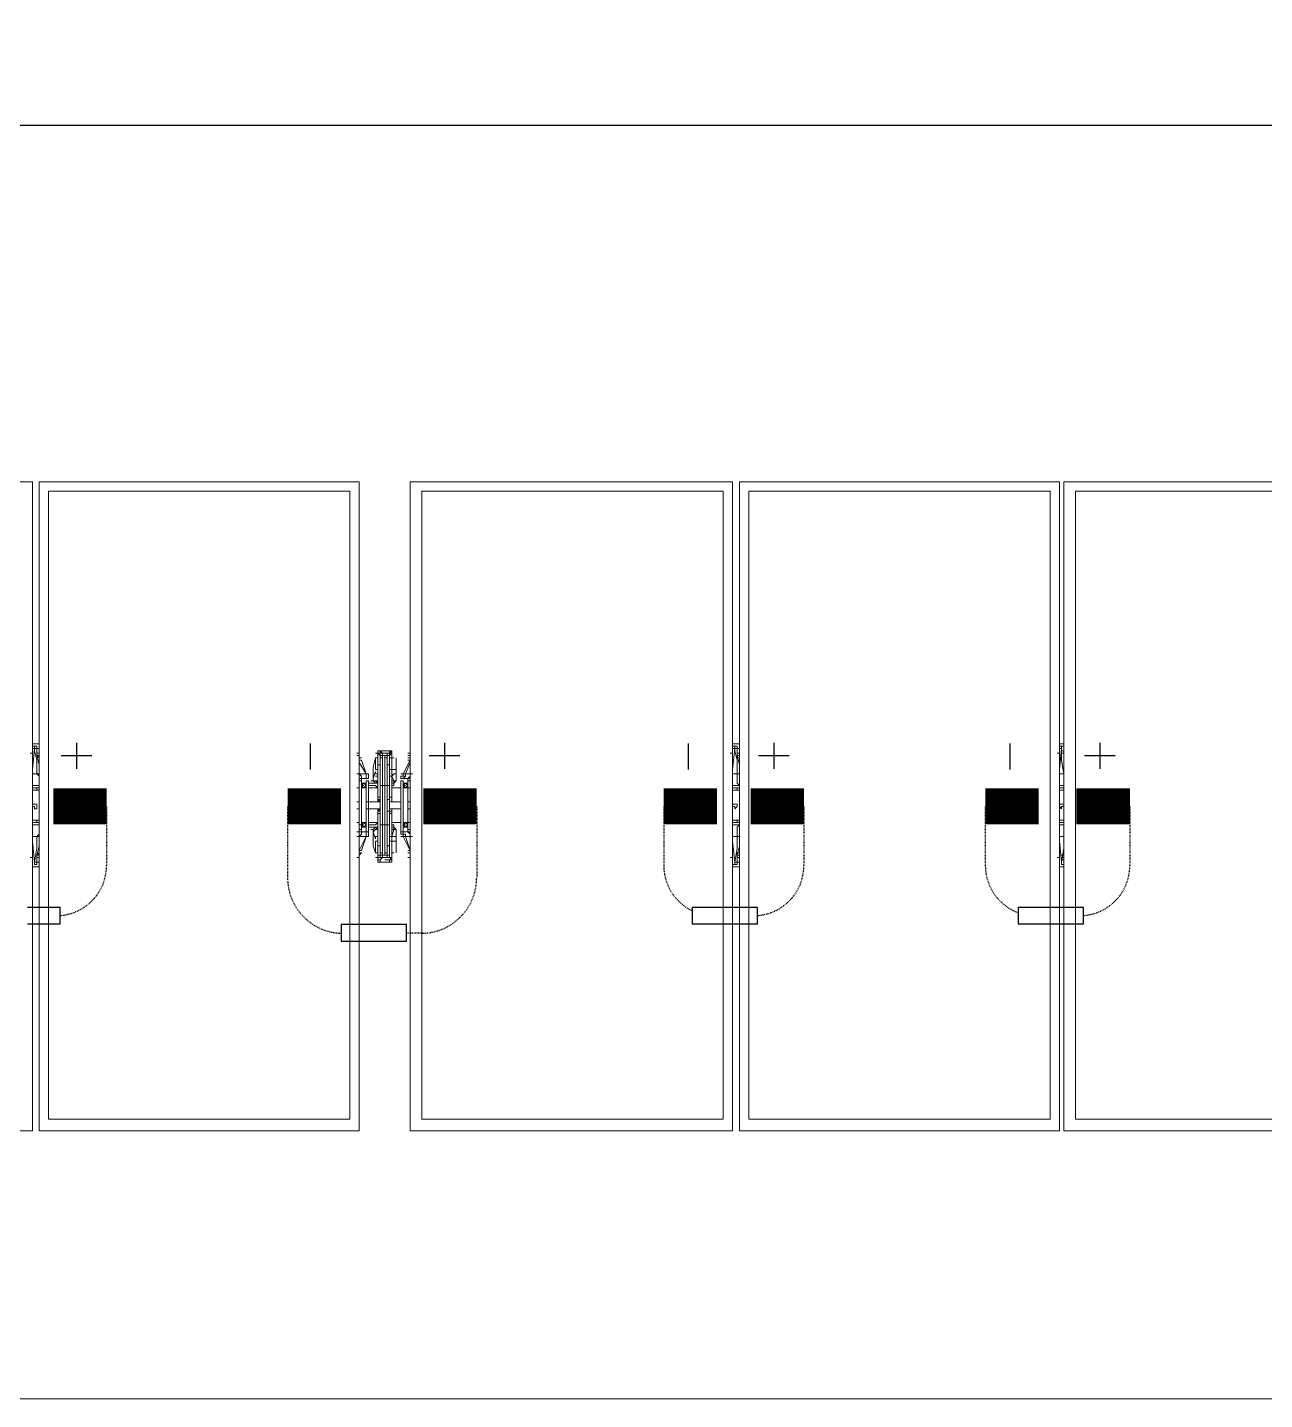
# Model space of a CAD drawing. Header units: feet. Extents: x -9903 to 12307, y -41 to 4121.
# Drawn here: x 3087.7 to 3260.3, y 2500.5 to 2692 of the extents above; entities that cross this region are included whole.
import ezdxf
from ezdxf.lldxf.tags import DXFTag

# ---------------------------------------------------------------- set-up
doc = ezdxf.new("R2010")
doc.units = ezdxf.units.FT
doc.header["$MEASUREMENT"] = 0
doc.linetypes.add('HIDDEN', pattern=[0.375, 0.25, -0.125])
for name, color, linetype in [('E-HARN-COMP', 8, 'Continuous'), ('E-TRNK-CABL-NEG', 6, 'HIDDEN'), ('E-TRUNK-CABLE-POS', 6, 'HIDDEN'), ('G-ANNO-TEXT', 1, 'Continuous'), ('Polarity-Text', 7, 'Continuous'), ('PV-DC-CABL-UG+', 5, 'DC+')]:
    doc.layers.add(name, color=color, linetype=linetype)
doc.styles.add('NEI-A', font='arial.ttf')
tags = doc.linetypes.add('DC+', pattern='A,0.176989,-0.049113,["DC+",NEI-A,S=0.1,R=0,X=0,Y=-0.05],-0.049113,-0.250887,0.176989', length=0.703091).pattern_tags.tags
tags[6] = DXFTag(74, 10)

# ---------------------------------------------------------------- blocks, each defined once
blk = doc.blocks.new('A$Cc93f9aa1')
at = {"lineweight": 5}
for points in [[(3.60319, 0.46665), (3.60319, 0), (3.37153, 0), (3.37153, 0.46665)], [(3.83651, 0.46665), (3.60652, 0.46665), (3.60652, 0), (3.83651, 0)], [(4.07317, 0), (3.84151, 0), (3.84151, 0.46665), (4.07317, 0.46665)], [(4.10983, 0), (4.33982, 0), (4.33982, 0.46665), (4.10983, 0.46665)], [(4.57481, 0.46665), (4.34482, 0.46665), (4.34482, 0), (4.57481, 0)], [(3.59485, 0.45831), (3.37986, 0.45831), (3.37986, 0.00667), (3.59485, 0.00667)], [(3.82984, 0.00667), (3.82984, 0.45831), (3.61319, 0.45831), (3.61319, 0.00667)], [(4.06483, 0.00667), (4.06483, 0.45831), (3.84818, 0.45831), (3.84818, 0.00667)], [(4.1165, 0.45831), (4.33316, 0.45831), (4.33316, 0.00667), (4.1165, 0.00667)], [(4.07317, 0.26666), (4.07317, 0.26999), (4.07317, 0.27499), (4.07317, 0.26999)], [(4.08317, 0.26666), (4.08317, 0.25832), (4.08317, 0.25666), (4.08317, 0.25499), (4.0865, 0.25499), (4.08317, 0.25499), (4.08317, 0.25666), (4.08317, 0.25832), (4.0865, 0.25832), (4.0865, 0.26666), (4.0865, 0.25832), (4.0865, 0.25499), (4.08483, 0.24999), (4.08317, 0.24999), (4.08317, 0.25666), (4.08317, 0.24999), (4.08483, 0.24999), (4.0865, 0.25499), (4.0865, 0.25832), (4.08317, 0.25832)], [(4.08317, 0.26666), (4.08317, 0.24999)], [(4.0865, 0.26666), (4.08483, 0.26666)], [(4.09483, 0.26832), (4.0965, 0.26832), (4.09483, 0.26832), (4.09317, 0.26832), (4.09317, 0.26999), (4.09483, 0.26999), (4.0965, 0.26999), (4.09483, 0.26999), (4.09483, 0.26832), (4.09317, 0.26832), (4.0915, 0.26832), (4.08983, 0.26832), (4.08983, 0.26999), (4.08817, 0.26999), (4.0865, 0.26999), (4.08817, 0.26999), (4.08983, 0.26999), (4.08983, 0.26832), (4.0915, 0.26832), (4.0915, 0.26666), (4.0915, 0.24666), (4.08983, 0.24666), (4.08983, 0.21832), (4.08817, 0.21832), (4.08817, 0.24666), (4.08817, 0.21832), (4.08983, 0.21832), (4.08983, 0.24666), (4.0915, 0.24666), (4.0915, 0.26666), (4.08983, 0.26666), (4.0915, 0.26666), (4.0915, 0.26832), (4.08983, 0.26832), (4.08817, 0.26832), (4.08817, 0.26999), (4.0865, 0.26999), (4.0865, 0.27332), (4.0865, 0.27166), (4.08817, 0.26999), (4.0865, 0.26999), (4.08817, 0.26999), (4.08983, 0.26999), (4.0915, 0.26999), (4.08983, 0.26999), (4.08817, 0.26999), (4.0865, 0.27166), (4.08817, 0.27166), (4.0865, 0.27166), (4.08817, 0.27166), (4.08983, 0.27166), (4.0915, 0.27166), (4.08983, 0.27166), (4.08817, 0.27166), (4.0865, 0.27166), (4.0865, 0.27332), (4.0865, 0.26999), (4.08817, 0.26999), (4.08817, 0.26832), (4.08983, 0.26832), (4.0915, 0.26832), (4.09317, 0.26832), (4.09483, 0.26832), (4.09483, 0.26999), (4.09317, 0.26999), (4.09483, 0.27166), (4.0965, 0.27166), (4.09483, 0.27166), (4.09483, 0.27332), (4.0965, 0.27332), (4.09483, 0.27332), (4.09483, 0.27166), (4.09317, 0.26999), (4.09483, 0.26999), (4.09317, 0.26999), (4.0915, 0.26999), (4.08983, 0.26999), (4.0915, 0.26999), (4.09317, 0.26999), (4.09483, 0.26999), (4.0965, 0.26999), (4.0965, 0.27332), (4.09483, 0.27332), (4.08983, 0.27332), (4.0865, 0.27332), (4.08817, 0.27332), (4.0865, 0.27332), (4.08983, 0.27332), (4.09483, 0.27332), (4.0965, 0.27332), (4.0965, 0.26999), (4.09817, 0.26999), (4.0965, 0.26999), (4.09483, 0.26999), (4.09317, 0.26999), (4.09483, 0.26999), (4.0965, 0.26999), (4.0965, 0.26166), (4.09483, 0.26166), (4.0965, 0.26166), (4.0965, 0.23832), (4.09483, 0.23832), (4.0965, 0.23832), (4.0965, 0.23666), (4.09483, 0.23499), (4.0965, 0.23499), (4.09483, 0.23499), (4.10317, 0.23499), (4.10483, 0.23499), (4.10317, 0.23499), (4.10317, 0.22999), (4.10317, 0.23499), (4.09483, 0.23499), (4.0965, 0.23499), (4.09483, 0.23499), (4.0965, 0.23666), (4.0965, 0.23832), (4.0965, 0.26166), (4.0965, 0.26999), (4.09483, 0.26999), (4.0965, 0.26999), (4.09483, 0.26999), (4.09317, 0.26999), (4.09317, 0.26832)], [(4.0865, 0.23832), (4.08817, 0.23832), (4.0865, 0.23832), (4.0865, 0.26166), (4.0865, 0.26999), (4.0865, 0.26166)], [(4.08983, 0.26832), (4.08983, 0.24666), (4.08817, 0.24666), (4.08817, 0.26832)], [(4.08983, 0.26832), (4.08983, 0.24666), (4.08817, 0.24666), (4.08817, 0.26832)], [(4.09317, 0.21832), (4.09317, 0.24666), (4.09483, 0.24666), (4.09483, 0.26832), (4.09317, 0.26832), (4.09317, 0.24666), (4.0915, 0.24666), (4.0915, 0.21832), (4.09317, 0.21832), (4.09317, 0.19666), (4.0915, 0.19666), (4.08983, 0.19666), (4.0915, 0.19666), (4.09317, 0.19666), (4.09483, 0.19666), (4.09317, 0.19666), (4.09483, 0.19666), (4.09317, 0.19666), (4.09317, 0.21832), (4.0915, 0.21832), (4.0915, 0.24666), (4.09317, 0.24666), (4.09317, 0.26832), (4.09483, 0.26832), (4.09483, 0.24666), (4.09317, 0.24666), (4.09317, 0.21832), (4.09483, 0.21832), (4.09483, 0.24666), (4.09483, 0.21832)], [(4.09483, 0.26666), (4.09317, 0.26666)], [(4.0965, 0.27166), (4.09483, 0.27166)], [(4.0965, 0.25499), (4.0965, 0.25832), (4.09817, 0.25832), (4.09817, 0.26666), (4.0965, 0.26666), (4.09817, 0.26666), (4.09817, 0.25832), (4.0965, 0.25832), (4.0965, 0.26666), (4.0965, 0.25832), (4.0965, 0.25499), (4.09817, 0.25499), (4.09817, 0.25666), (4.09983, 0.25166), (4.09817, 0.25666), (4.09817, 0.25499)], [(4.09983, 0.24999), (4.09983, 0.26166), (4.09817, 0.26666), (4.09983, 0.26166), (4.09983, 0.24999), (4.09983, 0.25166)], [(4.10983, 0.26999), (4.10983, 0.26832), (4.10817, 0.26666), (4.10983, 0.26832), (4.10983, 0.26999), (4.10983, 0.27499)], [(4.07483, 0.25166), (4.07483, 0.24999), (4.07317, 0.24999), (4.07317, 0.25166), (4.07483, 0.25166), (4.07317, 0.25332), (4.07317, 0.25499), (4.0765, 0.25499), (4.07817, 0.25499), (4.07317, 0.26499), (4.07817, 0.25499), (4.0765, 0.25499), (4.0765, 0.25332), (4.07817, 0.25332), (4.07817, 0.25166)], [(4.08317, 0.25166), (4.08317, 0.24999), (4.08317, 0.25999), (4.08317, 0.24999)], [(4.08983, 0.26166), (4.08817, 0.26166)], [(4.08983, 0.26166), (4.08817, 0.26166)], [(4.0965, 0.26166), (4.09483, 0.26166)], [(4.09983, 0.24999), (4.09983, 0.25999), (4.09983, 0.24999), (4.09817, 0.24832), (4.09983, 0.24999), (4.1015, 0.24999)], [(4.09983, 0.25666), (4.09983, 0.25832)], [(4.10483, 0.25332), (4.10483, 0.25499), (4.10817, 0.26499), (4.10483, 0.25499), (4.10983, 0.25499), (4.10817, 0.25332), (4.10817, 0.25166), (4.10483, 0.25166), (4.10483, 0.25332), (4.10483, 0.25499), (4.10983, 0.25499), (4.10817, 0.25332), (4.10817, 0.25166), (4.10483, 0.25166)], [(4.07317, 0.25166), (4.07317, 0.24999), (4.07483, 0.24999), (4.07483, 0.25166), (4.07817, 0.25166), (4.07817, 0.25332), (4.0765, 0.25332), (4.0765, 0.25499), (4.07317, 0.25499), (4.07317, 0.25332), (4.07483, 0.25166)], [(4.07483, 0.21499), (4.07483, 0.21332), (4.07483, 0.21499), (4.07317, 0.21499), (4.07317, 0.24999), (4.07317, 0.21499)], [(4.07483, 0.24499), (4.07317, 0.24499), (4.07483, 0.24499), (4.0765, 0.24499), (4.07817, 0.24666), (4.07817, 0.24832), (4.0765, 0.24832), (4.07483, 0.24832), (4.07483, 0.24666)], [(4.0765, 0.24832), (4.07483, 0.24666), (4.0765, 0.24499), (4.07817, 0.24666)], [(4.07483, 0.24666), (4.07483, 0.24832), (4.0765, 0.24832), (4.07817, 0.24832), (4.07817, 0.24666), (4.0765, 0.24499), (4.07483, 0.24499)], [(4.0765, 0.24832), (4.07483, 0.24666), (4.0765, 0.24499), (4.07817, 0.24666)], [(4.0765, 0.24499), (4.07483, 0.24499), (4.07483, 0.24666), (4.07483, 0.24832), (4.0765, 0.24832), (4.07817, 0.24832), (4.07817, 0.24666), (4.07817, 0.24499), (4.0765, 0.24499), (4.07817, 0.24499), (4.07817, 0.24666), (4.0765, 0.24666), (4.07817, 0.24666), (4.0765, 0.24666), (4.07817, 0.24666), (4.0765, 0.24666), (4.07817, 0.24666), (4.0765, 0.24666), (4.07817, 0.24666), (4.0765, 0.24666), (4.07817, 0.24666), (4.0765, 0.24666), (4.07817, 0.24666), (4.0765, 0.24666), (4.07817, 0.24666), (4.0765, 0.24666), (4.07817, 0.24666), (4.07817, 0.24832), (4.0765, 0.24832), (4.07483, 0.24832), (4.07483, 0.24666), (4.07483, 0.24499)], [(4.07817, 0.25166), (4.07983, 0.25166), (4.07983, 0.25332), (4.07817, 0.25332), (4.07817, 0.25499), (4.07983, 0.25499), (4.07817, 0.25499), (4.07817, 0.25332), (4.0765, 0.25332), (4.07817, 0.25332), (4.07817, 0.25499), (4.07817, 0.25332), (4.07983, 0.25332), (4.07983, 0.25166), (4.07817, 0.25166), (4.07983, 0.25166), (4.07983, 0.21499), (4.07817, 0.21499), (4.07983, 0.21499), (4.07983, 0.25166)], [(4.08483, 0.24999), (4.08317, 0.24999), (4.08483, 0.24832), (4.08317, 0.24999), (4.08483, 0.24832)], [(4.08483, 0.24832), (4.08483, 0.24666), (4.0865, 0.24666), (4.08483, 0.24666), (4.08483, 0.24832), (4.0865, 0.24832), (4.08483, 0.24832), (4.0865, 0.24832)], [(4.0965, 0.25499), (4.0965, 0.24999), (4.0965, 0.24832), (4.09817, 0.24999), (4.0965, 0.24832), (4.0965, 0.24999), (4.09817, 0.24999), (4.09983, 0.25166), (4.09817, 0.24999), (4.0965, 0.24999)], [(4.09983, 0.24999), (4.09817, 0.24832), (4.0965, 0.24832), (4.10317, 0.24832), (4.0965, 0.24832), (4.09817, 0.24832), (4.09983, 0.24832), (4.09817, 0.24832)], [(4.0965, 0.24832), (4.09817, 0.24832)], [(4.10483, 0.25499), (4.10317, 0.25499), (4.10483, 0.25499), (4.10483, 0.25332), (4.10483, 0.25499), (4.10317, 0.25499)], [(4.10483, 0.21499), (4.10317, 0.21499), (4.10317, 0.25166), (4.10483, 0.25166), (4.10317, 0.25166), (4.10317, 0.25499), (4.10317, 0.25166), (4.10483, 0.25166), (4.10317, 0.25166), (4.10317, 0.21499)], [(4.1065, 0.24832), (4.10483, 0.24666), (4.1065, 0.24499), (4.10817, 0.24666)], [(4.10483, 0.24666), (4.10483, 0.24832), (4.1065, 0.24832), (4.10817, 0.24832), (4.10817, 0.24666), (4.1065, 0.24499), (4.10483, 0.24499), (4.10483, 0.24666), (4.10483, 0.24832), (4.10483, 0.24666), (4.10483, 0.24499), (4.1065, 0.24499), (4.10817, 0.24666), (4.10817, 0.24832), (4.1065, 0.24832), (4.10483, 0.24832)], [(4.1065, 0.24832), (4.10483, 0.24666), (4.1065, 0.24499), (4.10817, 0.24666)], [(4.1115, 0.25166), (4.10983, 0.25166), (4.10983, 0.24999), (4.10983, 0.25166), (4.10817, 0.25166), (4.10983, 0.25166)], [(4.10817, 0.24999), (4.10817, 0.25166), (4.10817, 0.24999), (4.10983, 0.24999), (4.10983, 0.21499), (4.10817, 0.21499), (4.10983, 0.21499), (4.10983, 0.24999)], [(4.07817, 0.24666), (4.0765, 0.24666)], [(4.07983, 0.24499), (4.0865, 0.24499)], [(4.0865, 0.23832), (4.0865, 0.23666), (4.0865, 0.23499), (4.08817, 0.23499), (4.0865, 0.23499), (4.0865, 0.23832), (4.0865, 0.23666), (4.08817, 0.23666), (4.0865, 0.23666), (4.0865, 0.23499), (4.08817, 0.23499), (4.0865, 0.23499)], [(4.0965, 0.23666), (4.0965, 0.23499), (4.09817, 0.23499), (4.0965, 0.23499), (4.0965, 0.23666), (4.09483, 0.23666), (4.0965, 0.23666), (4.0965, 0.23832), (4.0965, 0.23666), (4.09483, 0.23666)], [(4.10317, 0.24666), (4.09817, 0.24666), (4.0965, 0.24499), (4.10317, 0.24499), (4.0965, 0.24499), (4.09817, 0.24666)], [(4.1115, 0.24499), (4.10983, 0.24499)], [(3.60485, 0.23499), (3.60485, 0.23332), (3.60319, 0.23332), (3.60319, 0.23166), (3.60485, 0.23166), (3.60652, 0.23166), (3.60652, 0.23332)], [(3.83984, 0.23499), (3.83818, 0.23332), (3.83818, 0.23166), (3.84151, 0.23166), (3.84151, 0.23332), (3.83984, 0.23332)], [(4.07483, 0.23499), (4.07317, 0.23499)], [(4.07483, 0.23499), (4.07317, 0.23499)], [(4.07483, 0.22999), (4.07317, 0.22999)], [(4.07483, 0.22999), (4.07317, 0.22999)], [(4.07983, 0.23499), (4.08817, 0.23499), (4.0865, 0.23499), (4.08817, 0.23499), (4.07983, 0.23499), (4.07983, 0.22999)], [(4.08817, 0.22999), (4.07983, 0.22999), (4.08817, 0.22999), (4.0865, 0.22999), (4.08817, 0.22999), (4.0865, 0.22999)], [(4.0865, 0.22999), (4.08817, 0.22999), (4.0865, 0.22999), (4.0865, 0.22666), (4.0865, 0.22999), (4.0865, 0.22666)], [(4.10483, 0.22999), (4.10317, 0.22999), (4.09483, 0.22999), (4.0965, 0.22999), (4.09483, 0.22999), (4.0965, 0.22999), (4.0965, 0.22666), (4.0965, 0.22832), (4.09483, 0.22999), (4.10317, 0.22999)], [(4.0965, 0.22666), (4.0965, 0.22999), (4.09483, 0.22999), (4.0965, 0.22832)], [(4.0965, 0.22999), (4.09483, 0.22999)], [(4.09817, 0.22999), (4.0965, 0.22999)], [(4.1115, 0.23499), (4.10983, 0.23499)], [(4.1115, 0.23499), (4.10983, 0.23499)], [(4.1115, 0.22999), (4.10983, 0.22999)], [(4.1115, 0.22999), (4.10983, 0.22999)], [(4.34316, 0.23499), (4.34149, 0.23499), (4.34149, 0.23166), (4.34482, 0.23166), (4.34482, 0.23332), (4.34316, 0.23332)], [(4.07483, 0.21666), (4.0765, 0.21666), (4.07817, 0.21832), (4.07817, 0.21999), (4.0765, 0.21999), (4.07483, 0.21999), (4.07317, 0.21999), (4.07483, 0.21999), (4.07483, 0.21832), (4.07483, 0.21999), (4.07483, 0.21832), (4.07483, 0.21666), (4.0765, 0.21666)], [(4.0765, 0.21999), (4.07483, 0.21832), (4.0765, 0.21666), (4.07817, 0.21832)], [(4.0765, 0.21999), (4.07483, 0.21832), (4.0765, 0.21666), (4.07817, 0.21832)], [(4.0765, 0.21999), (4.07483, 0.21999), (4.0765, 0.21999), (4.07817, 0.21999), (4.07817, 0.21832), (4.07817, 0.21666), (4.0765, 0.21666), (4.07817, 0.21666), (4.07817, 0.21832), (4.0765, 0.21832), (4.07817, 0.21832), (4.0765, 0.21832), (4.07817, 0.21832), (4.0765, 0.21832), (4.07817, 0.21832), (4.0765, 0.21832), (4.07817, 0.21832), (4.0765, 0.21832), (4.07817, 0.21832), (4.0765, 0.21832), (4.07817, 0.21832), (4.0765, 0.21832), (4.07817, 0.21832), (4.0765, 0.21832), (4.07817, 0.21832), (4.07817, 0.21999), (4.0765, 0.21999), (4.07483, 0.21999), (4.07483, 0.21832), (4.07483, 0.21666), (4.07483, 0.21832), (4.07483, 0.21666), (4.0765, 0.21666), (4.07817, 0.21832), (4.07817, 0.21999)], [(4.07817, 0.21832), (4.0765, 0.21832)], [(4.0865, 0.21999), (4.07983, 0.21999)], [(4.0865, 0.21832), (4.08483, 0.21832), (4.08483, 0.21666), (4.08483, 0.21832)], [(4.0865, 0.22666), (4.0865, 0.20333), (4.0865, 0.19499), (4.0865, 0.20333), (4.0865, 0.22666), (4.08817, 0.22666)], [(4.09317, 0.19499), (4.09317, 0.19666), (4.09483, 0.19666), (4.09483, 0.21832), (4.09483, 0.19666), (4.09317, 0.19666), (4.09317, 0.19499), (4.09483, 0.19499)], [(4.0965, 0.22666), (4.09483, 0.22666), (4.0965, 0.22666), (4.0965, 0.20333), (4.09483, 0.20333), (4.0965, 0.20333)], [(4.09817, 0.21832), (4.10317, 0.21832), (4.09817, 0.21832), (4.0965, 0.21999), (4.10317, 0.21999), (4.0965, 0.21999)], [(4.10483, 0.21999), (4.10483, 0.21832), (4.10483, 0.21666), (4.1065, 0.21666), (4.10817, 0.21832), (4.10817, 0.21999), (4.1065, 0.21999)], [(4.1065, 0.21999), (4.10483, 0.21832), (4.1065, 0.21666), (4.10817, 0.21832)], [(4.10483, 0.21999), (4.10483, 0.21832), (4.10483, 0.21666), (4.10483, 0.21832), (4.10483, 0.21999), (4.1065, 0.21999)], [(4.1065, 0.21999), (4.10483, 0.21832), (4.1065, 0.21666), (4.10817, 0.21832)], [(4.10817, 0.21999), (4.10817, 0.21832), (4.10817, 0.21999), (4.1065, 0.21999)], [(4.10817, 0.21832), (4.1065, 0.21832)], [(4.10817, 0.21832), (4.1065, 0.21832)], [(4.1115, 0.21999), (4.10983, 0.21999)], [(4.07317, 0.21499), (4.07317, 0.21332)], [(4.0765, 0.21166), (4.0765, 0.20999), (4.07817, 0.20999), (4.07317, 0.19999), (4.07817, 0.20999), (4.0765, 0.20999), (4.07317, 0.20999), (4.07317, 0.21166), (4.07483, 0.21332), (4.07817, 0.21332), (4.0765, 0.21166), (4.0765, 0.20999), (4.07317, 0.20999), (4.07317, 0.21166), (4.07483, 0.21332), (4.07817, 0.21332)], [(4.07983, 0.20999), (4.07817, 0.20999), (4.07817, 0.21166), (4.0765, 0.21166), (4.07817, 0.21166), (4.07817, 0.20999)], [(4.07817, 0.21332), (4.07983, 0.21332), (4.07983, 0.21166), (4.07817, 0.21166), (4.07817, 0.20999), (4.07817, 0.21166), (4.07983, 0.21166), (4.07983, 0.21332)], [(4.08317, 0.21332), (4.08317, 0.20832), (4.08317, 0.21332), (4.08317, 0.21499), (4.08483, 0.21499), (4.08483, 0.21666), (4.08317, 0.21499), (4.08317, 0.21332), (4.08317, 0.21499), (4.08483, 0.21499), (4.0865, 0.21166), (4.08483, 0.20999), (4.08317, 0.20999), (4.08317, 0.20832), (4.08317, 0.20666), (4.08317, 0.20832), (4.08317, 0.20999), (4.08483, 0.20999), (4.0865, 0.21166), (4.08483, 0.21499), (4.08483, 0.21666), (4.08317, 0.21499), (4.08483, 0.21666), (4.08317, 0.21499), (4.08317, 0.20499), (4.08317, 0.21499)], [(4.0865, 0.21666), (4.08483, 0.21666), (4.08317, 0.21499), (4.08317, 0.20499), (4.08317, 0.21499), (4.08483, 0.21666), (4.0865, 0.21666), (4.08483, 0.21666), (4.0865, 0.21666), (4.08483, 0.21666), (4.0865, 0.21666), (4.08483, 0.21666)], [(4.0865, 0.20999), (4.0865, 0.20666)], [(4.0965, 0.21499), (4.0965, 0.21666), (4.10317, 0.21666), (4.0965, 0.21666)], [(4.0965, 0.21666), (4.09817, 0.21499), (4.0965, 0.21666), (4.09817, 0.21666)], [(4.09983, 0.21666), (4.09817, 0.21666), (4.09983, 0.21499), (4.09817, 0.21666), (4.0965, 0.21666), (4.09817, 0.21666)], [(4.09817, 0.19833), (4.0965, 0.19833), (4.09817, 0.19833), (4.09983, 0.20499), (4.09983, 0.21499), (4.09983, 0.21332), (4.09983, 0.21499), (4.09983, 0.20499)], [(4.09817, 0.20832), (4.09983, 0.21332), (4.09983, 0.21499), (4.0965, 0.21499), (4.0965, 0.21166), (4.0965, 0.20999), (4.09817, 0.20999)], [(4.09817, 0.20832), (4.09983, 0.21332), (4.09983, 0.21499), (4.0965, 0.21499), (4.0965, 0.21166), (4.0965, 0.20999), (4.09817, 0.20999)], [(4.0965, 0.20666), (4.0965, 0.20999)], [(4.09817, 0.21666), (4.09983, 0.21499)], [(4.09983, 0.21499), (4.09983, 0.20499), (4.09983, 0.21499), (4.1015, 0.21499)], [(4.09983, 0.20666), (4.09983, 0.20832)], [(4.10483, 0.21332), (4.10317, 0.21332), (4.10317, 0.20999), (4.10483, 0.20999), (4.10483, 0.21166), (4.10483, 0.21332), (4.10483, 0.21166), (4.10483, 0.20999), (4.10317, 0.20999), (4.10317, 0.21332), (4.10483, 0.21332), (4.10817, 0.21332), (4.10817, 0.21499), (4.10817, 0.21332)], [(4.10317, 0.20999), (4.10483, 0.20999), (4.10483, 0.21166), (4.10483, 0.20999)], [(4.10483, 0.20999), (4.10983, 0.20999), (4.10817, 0.21166), (4.10817, 0.21332), (4.10983, 0.21332), (4.10983, 0.21499), (4.10983, 0.21332), (4.10817, 0.21332), (4.10817, 0.21166), (4.10983, 0.20999), (4.10483, 0.20999), (4.10817, 0.19999)], [(4.07317, 0.19666), (4.07317, 0.19833)], [(4.08317, 0.19833), (4.08317, 0.20499), (4.08317, 0.19833), (4.08317, 0.20666), (4.0865, 0.20666), (4.0865, 0.19833), (4.08483, 0.19833), (4.0865, 0.19833), (4.0865, 0.20666), (4.08317, 0.20666)], [(4.08817, 0.19833), (4.0865, 0.19833)], [(4.08983, 0.20333), (4.08817, 0.20333)], [(4.08983, 0.20333), (4.08817, 0.20333)], [(4.0915, 0.19833), (4.0915, 0.19666), (4.08983, 0.19666), (4.0915, 0.19666)], [(4.09483, 0.19499), (4.09483, 0.19666), (4.09483, 0.19499), (4.0965, 0.19499), (4.0965, 0.19333), (4.09483, 0.19333), (4.0965, 0.19333), (4.09483, 0.19333), (4.09483, 0.19499), (4.0965, 0.19499), (4.0965, 0.20333), (4.0965, 0.19499), (4.09817, 0.19499), (4.0965, 0.19499), (4.0965, 0.19333), (4.09483, 0.19333), (4.09317, 0.19499), (4.0915, 0.19499), (4.09317, 0.19499), (4.09483, 0.19499), (4.09317, 0.19499)], [(4.09483, 0.19833), (4.09317, 0.19833)], [(4.0965, 0.20333), (4.09483, 0.20333)], [(4.09817, 0.19833), (4.0965, 0.19833), (4.0965, 0.20666), (4.09817, 0.20666)], [(4.09817, 0.19833), (4.0965, 0.19833), (4.0965, 0.20666), (4.09817, 0.20666)], [(4.10817, 0.19833), (4.10983, 0.19833), (4.10983, 0.19666), (4.10983, 0.19833)], [(4.07317, 0.18999), (4.07317, 0.19499)], [(4.09317, 0.19333), (4.08817, 0.19333), (4.0865, 0.19333), (4.08817, 0.19333), (4.0865, 0.19333), (4.0865, 0.19499), (4.08817, 0.19499), (4.08817, 0.19666), (4.08817, 0.19499), (4.0865, 0.19499), (4.0865, 0.19333), (4.08817, 0.19333)], [(4.0965, 0.19499), (4.09483, 0.19499), (4.09483, 0.19333), (4.0965, 0.19333), (4.09483, 0.19333), (4.09317, 0.19499), (4.09483, 0.19499), (4.09317, 0.19499), (4.09483, 0.19499), (4.09483, 0.19666)], [(4.10983, 0.18999), (4.10983, 0.19499)]]:
    blk.add_lwpolyline(points, close=True, dxfattribs=at)
for points in [[(4.07317, 0), (4.07317, 0.46665)], [(4.10983, 0.46665), (4.10983, 0)], [(4.06483, 0.00667), (4.06483, 0.45831)], [(4.1165, 0.45831), (4.1165, 0.00667)], [(3.60652, 0.27666), (3.60319, 0.27666)], [(3.84151, 0.27666), (3.83651, 0.27666)], [(4.34482, 0.27666), (4.33982, 0.27666)], [(3.60485, 0.26999), (3.60485, 0.27332), (3.60485, 0.27499), (3.60485, 0.27332), (3.60485, 0.27166), (3.60319, 0.27166), (3.60319, 0.26832)], [(3.60485, 0.25499), (3.60319, 0.25499), (3.60319, 0.26332), (3.60485, 0.27332)], [(3.83651, 0.25499), (3.83818, 0.25499), (3.83818, 0.26332), (3.83984, 0.27332)], [(3.84151, 0.27499), (3.83984, 0.27499), (3.83984, 0.27332), (3.83818, 0.27332), (3.83818, 0.26999), (3.83818, 0.26832)], [(3.83984, 0.26999), (3.83984, 0.27332), (3.83984, 0.27499)], [(4.07317, 0.26666), (4.07317, 0.26666)], [(4.07317, 0.26666), (4.07317, 0.26666)], [(4.08817, 0.26999), (4.08983, 0.26999), (4.08817, 0.26999)], [(4.08817, 0.26999), (4.08983, 0.26999), (4.08817, 0.26999)], [(4.09483, 0.26999), (4.09483, 0.26999)], [(4.09483, 0.26999), (4.09483, 0.26999)], [(4.10983, 0.26666), (4.10983, 0.26666)], [(4.10983, 0.26666), (4.10983, 0.26666)], [(4.33982, 0.25499), (4.34149, 0.25499), (4.34149, 0.26332), (4.34316, 0.27332)], [(4.34316, 0.26999), (4.34316, 0.27332), (4.34316, 0.27499), (4.34316, 0.27332), (4.34149, 0.27332), (4.34149, 0.27166), (4.34149, 0.26999), (4.34149, 0.26832)], [(4.08317, 0.25999), (4.08317, 0.25999)], [(4.08317, 0.25999), (4.08317, 0.25999)], [(4.09817, 0.25999), (4.09817, 0.25999)], [(4.09817, 0.25999), (4.09817, 0.25999)], [(3.60485, 0.24666), (3.60319, 0.24666), (3.60319, 0.25499)], [(3.83984, 0.24666), (3.83818, 0.24666), (3.83651, 0.24666), (3.83818, 0.24832), (3.83818, 0.25499)], [(4.07483, 0.24832), (4.07483, 0.24832)], [(4.07483, 0.24832), (4.07483, 0.24832)], [(4.0765, 0.24832), (4.0765, 0.24832)], [(4.0765, 0.24832), (4.0765, 0.24832)], [(4.07817, 0.25166), (4.07817, 0.25166)], [(4.07817, 0.25166), (4.07817, 0.25166)], [(4.07817, 0.24832), (4.07817, 0.24832)], [(4.07817, 0.24832), (4.07817, 0.24832)], [(4.07983, 0.25166), (4.07983, 0.25166)], [(4.07983, 0.25166), (4.07983, 0.25166)], [(4.08317, 0.24999), (4.08483, 0.24832)], [(4.08317, 0.24999), (4.08483, 0.24832)], [(4.08317, 0.24999), (4.08483, 0.24832)], [(4.08317, 0.24999), (4.08483, 0.24999)], [(4.08483, 0.24832), (4.08483, 0.24999)], [(4.0865, 0.24832), (4.08483, 0.24832)], [(4.0865, 0.24832), (4.08483, 0.24832)], [(4.08483, 0.24832), (4.0865, 0.24832)], [(4.08483, 0.24832), (4.0865, 0.24832)], [(4.10317, 0.25166), (4.10317, 0.25166)], [(4.10317, 0.25166), (4.10317, 0.25166)], [(4.10483, 0.24832), (4.1065, 0.24832), (4.10817, 0.24832), (4.10817, 0.24666), (4.10817, 0.24499), (4.1065, 0.24499), (4.10483, 0.24499), (4.10483, 0.24666), (4.10483, 0.24499)], [(4.10483, 0.24832), (4.10483, 0.24832)], [(4.10483, 0.24499), (4.1065, 0.24499), (4.10817, 0.24499), (4.10817, 0.24666), (4.1065, 0.24666), (4.10817, 0.24666), (4.1065, 0.24666), (4.10817, 0.24666), (4.1065, 0.24666), (4.10817, 0.24666), (4.1065, 0.24666), (4.10817, 0.24666), (4.1065, 0.24666), (4.10817, 0.24666), (4.1065, 0.24666), (4.10817, 0.24666), (4.1065, 0.24666), (4.10817, 0.24666), (4.1065, 0.24666), (4.10817, 0.24666), (4.1065, 0.24666), (4.10817, 0.24666), (4.10983, 0.24666), (4.10817, 0.24666), (4.10817, 0.24832), (4.1065, 0.24832), (4.10483, 0.24832)], [(4.10483, 0.24832), (4.10483, 0.24832)], [(4.1065, 0.24832), (4.1065, 0.24832)], [(4.1065, 0.24832), (4.1065, 0.24832)], [(4.10817, 0.24832), (4.10817, 0.24832)], [(4.10817, 0.24832), (4.10817, 0.24832)], [(4.34482, 0.24666), (4.34149, 0.24666), (4.33982, 0.24666), (4.33982, 0.25332), (4.34149, 0.25499)], [(3.60652, 0.24666), (3.60319, 0.24666)], [(3.60652, 0.24499), (3.60319, 0.24499), (3.60485, 0.24499)], [(3.60319, 0.24499), (3.60319, 0.24332), (3.60652, 0.24332)], [(3.84151, 0.24666), (3.83651, 0.24666)], [(3.84151, 0.24499), (3.83818, 0.24499), (3.83651, 0.24499)], [(3.84151, 0.24332), (3.83818, 0.24332), (3.83651, 0.24332)], [(3.83818, 0.24332), (3.83818, 0.24499)], [(4.07483, 0.24666), (4.07483, 0.24666)], [(4.07483, 0.24666), (4.07483, 0.24666)], [(4.07483, 0.24499), (4.07483, 0.24499)], [(4.07483, 0.24499), (4.07483, 0.24499)], [(4.0765, 0.24499), (4.07817, 0.24499)], [(4.0765, 0.24499), (4.0765, 0.24499)], [(4.0765, 0.24499), (4.07817, 0.24499)], [(4.0765, 0.24499), (4.0765, 0.24499)], [(4.07817, 0.24666), (4.07817, 0.24666)], [(4.07817, 0.24666), (4.07817, 0.24666)], [(4.07817, 0.24499), (4.07817, 0.24499)], [(4.07817, 0.24499), (4.07817, 0.24499)], [(4.10483, 0.24666), (4.10483, 0.24666)], [(4.10483, 0.24666), (4.10483, 0.24666)], [(4.10483, 0.24499), (4.10483, 0.24499)], [(4.10483, 0.24499), (4.10483, 0.24499)], [(4.1065, 0.24499), (4.1065, 0.24499)], [(4.1065, 0.24499), (4.1065, 0.24499)], [(4.10817, 0.24666), (4.10817, 0.24666)], [(4.10817, 0.24666), (4.10817, 0.24666)], [(4.10817, 0.24499), (4.10817, 0.24499)], [(4.10817, 0.24499), (4.10817, 0.24499)], [(4.33982, 0.24666), (4.34149, 0.24666)], [(4.34482, 0.24499), (4.34149, 0.24499), (4.33982, 0.24499)], [(4.34482, 0.24332), (4.34149, 0.24332), (4.33982, 0.24332)], [(4.34149, 0.24332), (4.34149, 0.24499)], [(4.0865, 0.22999), (4.08817, 0.22999)], [(4.0865, 0.22999), (4.08817, 0.22999)], [(4.0865, 0.22999), (4.08817, 0.22999)], [(4.0865, 0.22999), (4.08817, 0.22999)], [(4.0965, 0.22999), (4.09817, 0.22999)], [(4.0965, 0.22999), (4.09817, 0.22999)], [(3.60652, 0.22166), (3.60319, 0.22166), (3.60319, 0.21999), (3.60652, 0.21999)], [(3.60485, 0.21832), (3.60319, 0.21832), (3.60319, 0.20999), (3.60485, 0.19999), (3.60485, 0.19166), (3.60652, 0.19166)], [(3.60319, 0.21832), (3.60652, 0.21832)], [(3.84151, 0.22166), (3.83818, 0.22166), (3.83651, 0.22166)], [(3.83651, 0.21999), (3.83818, 0.21999), (3.84151, 0.21999)], [(3.83818, 0.20999), (3.83818, 0.21666), (3.83651, 0.21832), (3.83818, 0.21832), (3.83651, 0.21832)], [(3.83818, 0.21999), (3.83818, 0.22166)], [(3.84151, 0.21832), (3.83818, 0.21832)], [(4.07483, 0.21999), (4.07483, 0.21999)], [(4.07483, 0.21999), (4.07483, 0.21999)], [(4.07483, 0.21832), (4.07483, 0.21832)], [(4.07483, 0.21832), (4.07483, 0.21832)], [(4.0765, 0.21999), (4.0765, 0.21999)], [(4.0765, 0.21999), (4.0765, 0.21999)], [(4.07817, 0.21999), (4.07817, 0.21999)], [(4.07817, 0.21999), (4.07817, 0.21999)], [(4.07817, 0.21832), (4.07817, 0.21832)], [(4.07817, 0.21832), (4.07817, 0.21832)], [(4.08983, 0.21832), (4.08983, 0.19666), (4.08817, 0.19666), (4.08817, 0.21832)], [(4.08983, 0.21832), (4.08983, 0.19666), (4.08817, 0.19666), (4.08817, 0.21832)], [(4.0915, 0.21832), (4.08983, 0.21832)], [(4.0915, 0.21832), (4.08983, 0.21832)], [(4.0915, 0.19833), (4.0915, 0.21832)], [(4.0915, 0.19833), (4.0915, 0.21832)], [(4.10483, 0.21832), (4.10483, 0.21999)], [(4.1065, 0.21999), (4.10483, 0.21999)], [(4.10483, 0.21999), (4.10483, 0.21999)], [(4.10483, 0.21999), (4.10483, 0.21999)], [(4.10483, 0.21666), (4.10483, 0.21832)], [(4.10483, 0.21832), (4.10483, 0.21832)], [(4.10483, 0.21832), (4.10483, 0.21832)], [(4.10817, 0.21999), (4.1065, 0.21999)], [(4.1065, 0.21999), (4.1065, 0.21999)], [(4.1065, 0.21999), (4.1065, 0.21999)], [(4.1065, 0.21832), (4.10817, 0.21832)], [(4.1065, 0.21832), (4.10817, 0.21832)], [(4.1065, 0.21832), (4.10817, 0.21832)], [(4.1065, 0.21832), (4.10817, 0.21832)], [(4.1065, 0.21832), (4.10817, 0.21832)], [(4.1065, 0.21832), (4.10817, 0.21832)], [(4.1065, 0.21832), (4.10817, 0.21832)], [(4.1065, 0.21832), (4.10817, 0.21832)], [(4.1065, 0.21832), (4.10817, 0.21832)], [(4.1065, 0.21832), (4.10817, 0.21832)], [(4.1065, 0.21832), (4.10817, 0.21832)], [(4.1065, 0.21832), (4.10817, 0.21832)], [(4.1065, 0.21832), (4.10817, 0.21832)], [(4.1065, 0.21666), (4.10817, 0.21832)], [(4.1065, 0.21832), (4.10817, 0.21832)], [(4.10817, 0.21999), (4.10817, 0.21999)], [(4.10817, 0.21832), (4.10817, 0.21999)], [(4.10817, 0.21999), (4.10817, 0.21999)], [(4.10817, 0.21832), (4.10817, 0.21832)], [(4.10817, 0.21666), (4.10817, 0.21832)], [(4.10817, 0.21832), (4.10817, 0.21832)], [(4.10817, 0.21666), (4.10817, 0.21832)], [(4.34482, 0.22166), (4.34149, 0.22166), (4.33982, 0.22166)], [(4.33982, 0.21999), (4.34149, 0.21999), (4.34482, 0.21999)], [(4.34149, 0.20999), (4.33982, 0.21166), (4.33982, 0.21832), (4.34149, 0.21832), (4.33982, 0.21832)], [(4.34149, 0.21999), (4.34149, 0.22166)], [(4.34482, 0.21832), (4.34149, 0.21832)], [(3.83651, 0.20999), (3.83818, 0.20999), (3.83818, 0.19999), (3.83984, 0.19333), (3.83984, 0.19166), (3.84151, 0.19166)], [(4.07317, 0.21332), (4.07483, 0.21332), (4.07317, 0.21332)], [(4.07317, 0.21332), (4.07483, 0.21332), (4.07317, 0.21332)], [(4.07483, 0.21666), (4.07483, 0.21666)], [(4.07483, 0.21666), (4.07483, 0.21666)], [(4.0765, 0.21666), (4.0765, 0.21666)], [(4.0765, 0.21666), (4.0765, 0.21666)], [(4.07817, 0.21666), (4.07817, 0.21666)], [(4.07817, 0.21666), (4.07817, 0.21666)], [(4.07817, 0.21499), (4.07817, 0.21499)], [(4.07817, 0.21499), (4.07817, 0.21499)], [(4.07983, 0.21499), (4.07983, 0.21499)], [(4.07983, 0.21499), (4.07983, 0.21499)], [(4.10317, 0.21499), (4.10317, 0.21499)], [(4.10317, 0.21499), (4.10317, 0.21499)], [(4.10483, 0.21666), (4.1065, 0.21666)], [(4.10483, 0.21666), (4.10483, 0.21666)], [(4.10483, 0.21666), (4.1065, 0.21666)], [(4.10483, 0.21666), (4.1065, 0.21666)], [(4.10483, 0.21666), (4.10483, 0.21666)], [(4.10483, 0.21499), (4.10483, 0.21499)], [(4.10483, 0.21499), (4.10483, 0.21499)], [(4.1065, 0.21666), (4.10817, 0.21666)], [(4.1065, 0.21666), (4.1065, 0.21666)], [(4.1065, 0.21666), (4.10817, 0.21666)], [(4.1065, 0.21666), (4.1065, 0.21666)], [(4.10817, 0.21666), (4.10817, 0.21666)], [(4.10817, 0.21666), (4.10817, 0.21666)], [(4.33982, 0.20999), (4.34149, 0.20999), (4.34149, 0.19999), (4.34316, 0.19333), (4.34316, 0.19166), (4.34482, 0.19166)], [(4.07317, 0.19833), (4.07317, 0.19833)], [(4.07317, 0.19833), (4.07317, 0.19833)], [(4.08317, 0.20499), (4.08317, 0.20499)], [(4.08317, 0.20499), (4.08317, 0.20499)], [(4.08483, 0.19833), (4.08483, 0.19833)], [(4.08483, 0.19833), (4.08483, 0.19833)], [(4.08983, 0.19833), (4.0915, 0.19833)], [(4.08983, 0.19833), (4.0915, 0.19833)], [(4.09817, 0.20499), (4.09817, 0.20499)], [(4.09817, 0.20499), (4.09817, 0.20499)], [(4.09817, 0.19833), (4.09817, 0.19833)], [(4.09817, 0.19833), (4.09817, 0.19833)], [(4.10983, 0.19833), (4.10983, 0.19833)], [(4.10983, 0.19833), (4.10983, 0.19833)], [(3.60319, 0.19666), (3.60319, 0.19333), (3.60485, 0.19333), (3.60485, 0.18999), (3.60485, 0.19166), (3.60485, 0.19499)], [(3.60652, 0.18833), (3.60319, 0.18833)], [(3.60485, 0.18999), (3.60652, 0.18999)], [(3.84151, 0.18833), (3.83651, 0.18833)], [(3.83818, 0.19666), (3.83818, 0.19499), (3.83818, 0.19166), (3.83984, 0.19166), (3.83984, 0.18999), (3.84151, 0.18999)], [(3.83984, 0.19499), (3.83984, 0.19166), (3.83984, 0.18999)], [(4.07317, 0.19499), (4.07317, 0.19499)], [(4.07317, 0.19499), (4.07317, 0.19499)], [(4.0865, 0.19499), (4.08817, 0.19666)], [(4.0865, 0.19499), (4.08817, 0.19666)], [(4.0865, 0.19333), (4.08817, 0.19499)], [(4.0865, 0.19499), (4.08817, 0.19499)], [(4.0865, 0.19333), (4.08817, 0.19499)], [(4.0865, 0.19499), (4.08817, 0.19499)], [(4.0865, 0.19333), (4.08817, 0.19333)], [(4.0865, 0.19333), (4.08817, 0.19333)], [(4.0865, 0.19333), (4.08817, 0.19333)], [(4.0865, 0.19333), (4.08817, 0.19333)], [(4.08817, 0.19499), (4.08817, 0.19666)], [(4.08817, 0.19499), (4.08817, 0.19666)], [(4.08817, 0.19499), (4.08983, 0.19499)], [(4.08817, 0.19499), (4.08983, 0.19499)], [(4.08817, 0.19499), (4.08983, 0.19499)], [(4.08817, 0.19499), (4.08983, 0.19499)], [(4.08817, 0.19499), (4.08817, 0.19499)], [(4.08817, 0.19333), (4.08817, 0.19499)], [(4.08817, 0.19499), (4.08983, 0.19499)], [(4.08817, 0.19499), (4.08983, 0.19499)], [(4.08817, 0.19499), (4.08983, 0.19499)], [(4.08817, 0.19499), (4.08983, 0.19499)], [(4.08817, 0.19499), (4.08817, 0.19499)], [(4.08817, 0.19333), (4.08817, 0.19499)], [(4.08983, 0.19666), (4.08983, 0.19499)], [(4.08983, 0.19666), (4.08983, 0.19499)], [(4.08983, 0.19499), (4.0915, 0.19499)], [(4.08983, 0.19499), (4.0915, 0.19499)], [(4.08983, 0.19499), (4.0915, 0.19499)], [(4.08983, 0.19499), (4.0915, 0.19499)], [(4.09483, 0.19333), (4.09317, 0.19333)], [(4.09317, 0.19333), (4.09483, 0.19333)], [(4.09483, 0.19333), (4.09317, 0.19333)], [(4.09317, 0.19333), (4.09483, 0.19333)], [(4.09483, 0.19666), (4.09483, 0.19499), (4.0965, 0.19499)], [(4.0965, 0.19499), (4.09483, 0.19666)], [(4.10983, 0.19499), (4.10983, 0.19499)], [(4.10983, 0.19499), (4.10983, 0.19499)], [(4.34482, 0.18833), (4.33982, 0.18833)], [(4.34149, 0.19666), (4.34149, 0.19499), (4.34149, 0.19166), (4.34316, 0.19166), (4.34316, 0.18999), (4.34482, 0.18999)], [(4.34316, 0.19499), (4.34316, 0.19166), (4.34316, 0.18999)]]:
    blk.add_lwpolyline(points, dxfattribs=at)
at = {"color": 8, "lineweight": 5, "true_color": 0x808080}
for points in [[(3.60652, 0.27666), (3.60319, 0.27666)], [(3.84151, 0.27666), (3.83651, 0.27666)], [(4.34482, 0.27666), (4.33982, 0.27666)], [(3.60319, 0.27332), (3.60319, 0.27499), (3.60485, 0.27499)], [(3.60319, 0.26166), (3.60319, 0.26999), (3.60485, 0.26999)], [(3.60319, 0.26666), (3.60319, 0.26832), (3.60485, 0.26832)], [(3.60485, 0.27332), (3.60485, 0.27332)], [(3.60485, 0.27332), (3.60652, 0.25832)], [(3.60652, 0.26832), (3.60652, 0.26999)], [(3.83651, 0.27332), (3.83818, 0.27332), (3.83818, 0.27499), (3.83984, 0.27499)], [(3.83651, 0.26999), (3.83818, 0.26999), (3.83818, 0.26832), (3.83651, 0.26166)], [(3.83651, 0.26666), (3.83818, 0.26666), (3.83818, 0.26832), (3.83651, 0.26832)], [(3.83984, 0.27332), (3.83984, 0.27332)], [(3.83984, 0.27332), (3.84151, 0.25832)], [(3.84151, 0.26832), (3.84151, 0.26999)], [(4.08817, 0.27166), (4.08817, 0.27166)], [(4.08817, 0.27166), (4.08817, 0.27166)], [(4.08817, 0.26999), (4.08983, 0.26999)], [(4.08817, 0.26999), (4.08983, 0.26999)], [(4.09483, 0.27166), (4.09483, 0.27166)], [(4.09483, 0.27166), (4.09483, 0.27166)], [(4.33982, 0.27332), (4.34149, 0.27332), (4.34149, 0.27499), (4.34316, 0.27499)], [(4.33982, 0.26999), (4.34149, 0.26999), (4.34149, 0.26832), (4.33982, 0.26166)], [(4.33982, 0.26832), (4.34149, 0.26832), (4.33982, 0.26666)], [(4.34316, 0.27332), (4.34316, 0.27332)], [(4.34316, 0.27332), (4.34482, 0.25832)], [(4.34482, 0.26832), (4.34482, 0.26999), (4.34649, 0.26999)], [(3.60652, 0.25499), (3.60319, 0.25499)], [(3.84151, 0.25499), (3.83818, 0.25499)], [(4.34482, 0.25499), (4.34149, 0.25499)], [(3.60319, 0.20999), (3.60652, 0.20999)], [(3.83818, 0.20999), (3.84151, 0.20999)], [(4.34149, 0.20999), (4.34482, 0.20999)], [(3.60319, 0.20333), (3.60319, 0.19499), (3.60485, 0.19499)], [(3.60319, 0.19666), (3.60319, 0.19833)], [(3.60652, 0.20666), (3.60485, 0.19166)], [(3.83651, 0.19499), (3.83818, 0.19499), (3.83818, 0.19666), (3.83651, 0.20333)], [(3.83651, 0.19666), (3.83818, 0.19666), (3.83818, 0.19833), (3.83651, 0.19833)], [(3.84151, 0.20666), (3.83984, 0.19166)], [(4.33982, 0.19499), (4.34149, 0.19499), (4.34149, 0.19666), (4.33982, 0.20333)], [(4.33982, 0.19666), (4.34149, 0.19666), (4.33982, 0.19833)], [(4.34482, 0.20666), (4.34316, 0.19166)], [(3.60485, 0.18999), (3.60319, 0.18999), (3.60319, 0.19166)], [(3.60652, 0.18833), (3.60319, 0.18833)], [(3.60485, 0.19166), (3.60485, 0.19166)], [(3.60652, 0.19666), (3.60652, 0.19499), (3.60819, 0.19499)], [(3.83984, 0.18999), (3.83818, 0.18999), (3.83818, 0.19166), (3.83651, 0.19166)], [(3.84151, 0.18833), (3.83651, 0.18833)], [(3.83984, 0.19166), (3.83984, 0.19166)], [(3.84151, 0.19666), (3.84151, 0.19499), (3.84318, 0.19499)], [(4.08817, 0.19333), (4.08817, 0.19333)], [(4.08817, 0.19333), (4.08817, 0.19333)], [(4.09483, 0.19333), (4.09483, 0.19333)], [(4.09483, 0.19333), (4.09483, 0.19333)], [(4.34316, 0.18999), (4.34149, 0.18999), (4.34149, 0.19166), (4.33982, 0.19166)], [(4.34482, 0.18833), (4.33982, 0.18833)], [(4.34316, 0.19166), (4.34316, 0.19166)], [(4.34482, 0.19666), (4.34482, 0.19499), (4.34649, 0.19499)]]:
    blk.add_lwpolyline(points, dxfattribs=at)
for points in [[(3.60819, 0.26999), (3.60652, 0.26999)], [(3.84318, 0.26999), (3.84151, 0.26999)], [(4.07483, 0.26999), (4.07317, 0.26999)], [(4.07483, 0.26666), (4.07317, 0.26666)], [(4.0865, 0.26999), (4.0865, 0.26166)], [(4.08817, 0.27166), (4.08817, 0.27332)], [(4.08983, 0.26999), (4.08817, 0.26999)], [(4.08983, 0.26999), (4.08817, 0.26999), (4.08983, 0.26999), (4.0915, 0.26999)], [(4.0965, 0.26166), (4.0965, 0.26999), (4.09483, 0.26999), (4.0965, 0.26999), (4.09483, 0.26999), (4.09317, 0.26999), (4.0915, 0.26999), (4.08983, 0.26999), (4.0915, 0.26999), (4.09317, 0.26999), (4.09483, 0.26999), (4.0965, 0.26999), (4.09483, 0.26999), (4.0965, 0.26999)], [(4.09483, 0.27332), (4.09483, 0.27166)], [(4.10983, 0.26666), (4.10817, 0.26666)], [(4.1115, 0.26999), (4.10983, 0.26999)], [(4.07317, 0.25499), (4.0715, 0.25499), (4.07317, 0.25499), (4.07317, 0.25666)], [(4.07317, 0.26499), (4.0765, 0.25499), (4.07317, 0.26499), (4.07483, 0.26499)], [(4.08817, 0.23499), (4.08817, 0.23832), (4.08817, 0.26166), (4.08817, 0.23832), (4.08817, 0.23499), (4.0865, 0.23499)], [(4.08817, 0.25832), (4.0865, 0.25832)], [(4.0965, 0.23499), (4.09483, 0.23499), (4.09483, 0.23832), (4.09483, 0.26166), (4.09483, 0.23832), (4.09483, 0.23499)], [(4.09817, 0.25832), (4.0965, 0.25832)], [(4.10483, 0.25499), (4.10983, 0.26499), (4.10817, 0.26499), (4.10983, 0.26499)], [(4.1115, 0.25499), (4.10983, 0.25499), (4.10983, 0.25666), (4.10983, 0.25499)], [(4.07483, 0.24832), (4.07483, 0.24999)], [(4.07817, 0.25166), (4.07817, 0.24832)], [(4.0865, 0.24999), (4.08483, 0.24999)], [(4.08817, 0.25499), (4.0865, 0.25499)], [(4.09817, 0.25499), (4.0965, 0.25499)], [(4.09817, 0.24999), (4.0965, 0.24999)], [(4.10483, 0.24832), (4.10483, 0.25166)], [(4.10817, 0.24999), (4.10817, 0.24832)], [(4.07483, 0.21999), (4.07483, 0.24499)], [(4.07817, 0.24499), (4.07817, 0.21999)], [(4.10483, 0.21999), (4.10483, 0.24499)], [(4.10817, 0.24499), (4.10817, 0.21999)], [(4.08817, 0.22999), (4.08817, 0.22666), (4.08817, 0.20333), (4.08817, 0.22666), (4.08817, 0.22999), (4.0865, 0.22999)], [(4.08983, 0.23666), (4.08817, 0.23666)], [(4.08983, 0.23666), (4.08817, 0.23666)], [(4.08983, 0.22832), (4.08817, 0.22832)], [(4.08983, 0.22832), (4.08817, 0.22832)], [(4.0965, 0.23666), (4.09483, 0.23666)], [(4.0965, 0.23666), (4.09483, 0.23666)], [(4.0965, 0.22999), (4.09483, 0.22999), (4.09483, 0.20333), (4.09483, 0.22999)], [(4.0965, 0.22832), (4.09483, 0.22832)], [(4.0965, 0.22832), (4.09483, 0.22832)], [(4.0715, 0.20999), (4.07317, 0.20999), (4.07317, 0.21166), (4.07317, 0.20999)], [(4.0765, 0.20999), (4.07317, 0.20166)], [(4.07483, 0.21499), (4.07483, 0.21666)], [(4.07817, 0.21666), (4.07817, 0.21499)], [(4.08483, 0.21499), (4.0865, 0.21499)], [(4.08817, 0.21166), (4.0865, 0.21166)], [(4.09817, 0.21499), (4.0965, 0.21499)], [(4.09817, 0.21166), (4.0965, 0.21166)], [(4.10483, 0.21499), (4.10483, 0.21666)], [(4.10983, 0.20166), (4.10483, 0.20999)], [(4.10817, 0.21666), (4.10817, 0.21499)], [(4.10983, 0.20999), (4.10983, 0.21166), (4.10983, 0.20999), (4.1115, 0.20999)], [(4.07483, 0.19999), (4.07317, 0.19999)], [(4.07483, 0.19833), (4.07317, 0.19833)], [(4.08817, 0.20666), (4.0865, 0.20666)], [(4.0865, 0.20333), (4.0865, 0.19499)], [(4.0965, 0.19499), (4.09483, 0.19499), (4.0965, 0.19499), (4.09483, 0.19499), (4.09317, 0.19499), (4.09483, 0.19499), (4.0965, 0.19499), (4.09483, 0.19499), (4.0965, 0.19499), (4.0965, 0.20333)], [(4.09817, 0.20666), (4.0965, 0.20666)], [(4.10983, 0.19999), (4.10817, 0.19999)], [(4.10983, 0.19833), (4.10817, 0.19833)], [(4.07483, 0.19666), (4.07317, 0.19666)], [(4.07483, 0.19499), (4.07317, 0.19499)], [(4.08983, 0.19499), (4.08817, 0.19499), (4.08983, 0.19499), (4.08817, 0.19499), (4.08983, 0.19499), (4.0915, 0.19499)], [(4.08983, 0.19499), (4.08817, 0.19499)], [(4.08983, 0.19333), (4.08817, 0.19333)], [(4.0915, 0.19666), (4.08983, 0.19666), (4.0915, 0.19666), (4.09317, 0.19666)], [(4.0965, 0.19333), (4.09483, 0.19333)], [(4.1115, 0.19666), (4.10983, 0.19666)], [(4.1115, 0.19499), (4.10983, 0.19499)]]:
    blk.add_lwpolyline(points, close=True, dxfattribs=at)

msp = doc.modelspace()

# ---------------------------------------------------------------- linework, layer by layer
at = {"layer": 'E-HARN-COMP', "const_width": 5}
for points in [[(3078.4, 2583.32), (3085.86, 2583.32)], [(3091.27, 2583.32), (3098.72, 2583.32)], [(3123.96, 2583.32), (3131.42, 2583.32)], [(3142.89, 2583.32), (3150.35, 2583.32)], [(3176.44, 2583.32), (3183.89, 2583.32)], [(3188.55, 2583.32), (3196, 2583.32)], [(3221.3, 2583.32), (3228.76, 2583.32)], [(3234.02, 2583.32), (3241.47, 2583.32)]]:
    msp.add_lwpolyline(points, dxfattribs=at)
at = {"layer": 'E-HARN-COMP'}
for points in [[(3087.68, 2566.91), (3092.25, 2566.91), (3092.25, 2569.23), (3087.68, 2569.23)], [(3184.96, 2569.23), (3180.4, 2569.23), (3180.4, 2566.91), (3184.96, 2566.91)], [(3184.96, 2566.91), (3189.53, 2566.91), (3189.53, 2569.23), (3184.96, 2569.23)], [(3230.44, 2569.23), (3225.87, 2569.23), (3225.87, 2566.91), (3230.44, 2566.91)], [(3230.44, 2566.91), (3235, 2566.91), (3235, 2569.23), (3230.44, 2569.23)], [(3136, 2566.84), (3131.44, 2566.84), (3131.44, 2564.51), (3136, 2564.51)], [(3136, 2564.51), (3140.56, 2564.51), (3140.56, 2566.84), (3136, 2566.84)]]:
    msp.add_lwpolyline(points, dxfattribs=at)
at = {"layer": 'E-TRNK-CABL-NEG', "ltscale": 0.1}
for points in [[(3123.96, 2583.32), (3123.96, 2573.35, 0.404462), (3131.44, 2565.61)], [(3176.44, 2583.32), (3176.44, 2575.08, 0.28737), (3180.4, 2568.76, 0.28737)], [(3221.3, 2583.32), (3221.3, 2575.08, 0.313117), (3225.87, 2568.5, 0.313117)]]:
    msp.add_lwpolyline(points, format="xyb", dxfattribs=at)
at = {"layer": 'E-TRUNK-CABLE-POS', "ltscale": 0.1}
for points in [[(3098.72, 2583.32), (3098.72, 2575.08, -0.391396), (3092.25, 2568.08, -0.391396)], [(3150.35, 2583.32), (3150.35, 2573.35, -0.404462), (3142.86, 2565.61), (3140.56, 2565.61)], [(3196, 2583.32), (3196, 2575.08, -0.391396), (3189.53, 2568.08, -0.391396)], [(3241.47, 2583.32), (3241.47, 2575.08, -0.391396), (3235, 2568.08, -0.391396)]]:
    msp.add_lwpolyline(points, format="xyb", dxfattribs=at)
at = {"layer": 'G-ANNO-TEXT', "flags": 128}
msp.add_lwpolyline([(2678.86, 2664.72, -0.298343), (2697.37, 2678.37), (3326.75, 2678.37, 0.298343), (3345.25, 2692.02, 0.298343), (3363.76, 2678.37), (3921.92, 2678.37, -0.512843), (3932.9, 2664.84)], format="xyb", dxfattribs=at)
at = {"layer": 'Polarity-Text'}
for p, q in [((3094.53, 2592.17), (3094.53, 2588.55)), ((3127.11, 2592.1), (3127.11, 2588.48)), ((3145.85, 2592.17), (3145.85, 2588.55)), ((3179.84, 2592.1), (3179.84, 2588.48)), ((3191.81, 2592.17), (3191.81, 2588.55)), ((3224.7, 2592.1), (3224.7, 2588.48)), ((3237.28, 2592.17), (3237.28, 2588.55)), ((3096.66, 2590.36), (3092.39, 2590.36)), ((3147.99, 2590.36), (3143.71, 2590.36)), ((3193.94, 2590.36), (3189.67, 2590.36)), ((3239.42, 2590.36), (3235.14, 2590.36))]:
    msp.add_line(p, q, dxfattribs=at)
at = {"layer": 'PV-DC-CABL-UG+', "ltscale": 0.6}
msp.add_lwpolyline([(3892.55, 2500.55), (2054.73, 2500.68)], dxfattribs=at)

# ---------------------------------------------------------------- block references
at = {"xscale": 194.04614304, "yscale": 194.04614304, "zscale": 194.04614304, "rotation": 180}
msp.add_blockref('A$Cc93f9aa1', (3931.46, 2628.59), dxfattribs=at)

doc.saveas('drawing.dxf')
